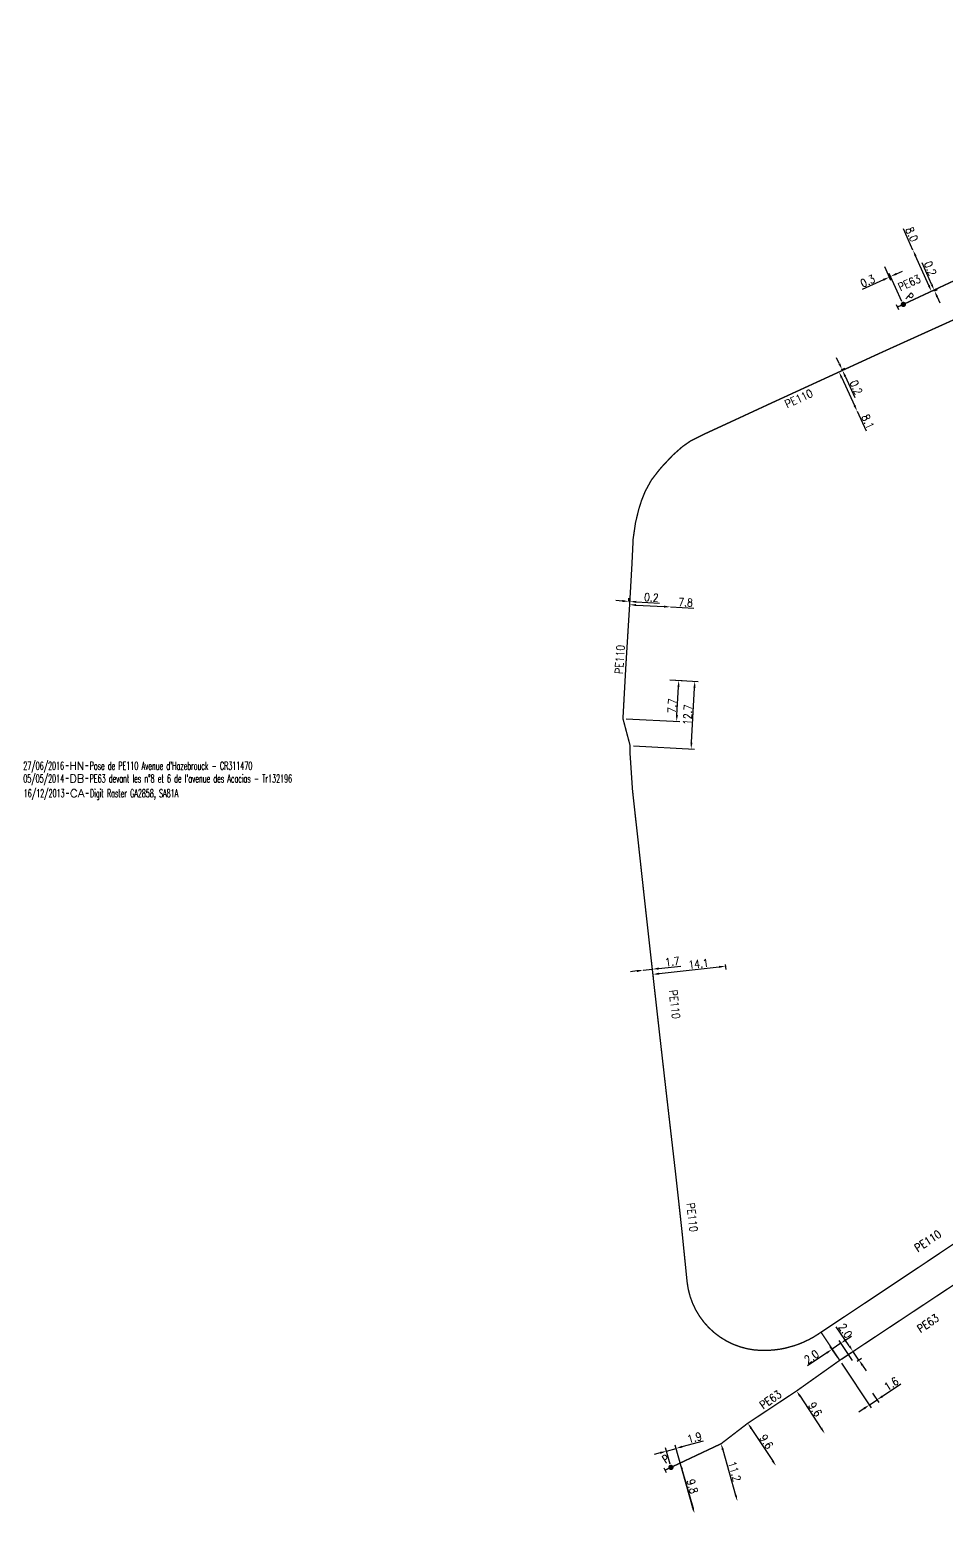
# Model space of a CAD drawing. Header units: millimetres. Extents: x 127511 to 128011, y 140859 to 142000.
# Drawn here: x 127510.7 to 127682.6, y 141626.3 to 141904.4 of the extents above; entities that cross this region are included whole.
import ezdxf
from ezdxf.enums import TextEntityAlignment as Align

# ---------------------------------------------------------------- set-up
doc = ezdxf.new("R2010")
doc.units = ezdxf.units.MM
doc.header["$PDMODE"] = 34
doc.linetypes.add('L_25_PE', pattern=[2000, 1000, 1000])
doc.layers.get('0').update_dxf_attribs({"linetype": 'CONTINUOUS'})
doc.layers.get('Defpoints').update_dxf_attribs({"linetype": 'CONTINUOUS'})
for name, color, linetype in [('L_150', 1, 'CONTINUOUS'), ('L_300', 7, 'CONTINUOUS'), ('L_340', 7, 'CONTINUOUS'), ('L_910', 7, 'CONTINUOUS')]:
    doc.layers.add(name, color=color, linetype=linetype)
doc.styles.add('G_ROMANS', font='ROMANS.SHX', dxfattribs={"width": 0.75})
doc.styles.get("Standard").update_dxf_attribs({"font": 'romans.shx', "width": 0.85})
doc.dimstyles.get("Standard").update_dxf_attribs({"dimtxt": 1.5, "dimasz": 1.2, "dimexe": 0.625, "dimexo": 0.625, "dimgap": 0.25, "dimtad": 1, "dimdec": 1, "dimzin": 0, "dimdsep": 46, "dimtxsty": 'Standard', "dimcen": -0.5, "dimadec": 0, "dimazin": 0, "dimtfac": 1, "dimtdec": 1, "dimtmove": 0, "dimatfit": 3, "dimfxl": 0, "dimtolj": 1, "dimtzin": 0, "dimarcsym": 0})

# ---------------------------------------------------------------- blocks, each defined once
blk = doc.blocks.new('*D27')
at = {"layer": 'Defpoints', "color": 0, "linetype": 'Continuous', "transparency": 16777216}
for p in [(127662.64, 141654.96), (127668.44, 141649.35), (127669.64, 141647.55)]:
    blk.add_point(p, dxfattribs=at)
at = {"layer": 'L_150', "color": 0, "linetype": 'Continuous', "lineweight": -2, "transparency": 16777216}
for p, q in [((127662.99, 141654.44), (127668.56, 141646.08)), ((127668.79, 141648.83), (127669.98, 141647.03)), ((127670.64, 141648.22), (127674.12, 141650.54)), ((127667.21, 141645.94), (127666.22, 141645.27)), ((127668.21, 141646.6), (127669.64, 141647.55))]:
    blk.add_line(p, q, dxfattribs=at)
at = {"layer": 'L_150', "color": 0, "linetype": 'Continuous', "transparency": 16777216}
for points in [[(127670.52, 141648.38), (127670.75, 141648.05), (127669.64, 141647.55)], [(127667.1, 141646.1), (127667.33, 141645.77), (127668.21, 141646.6)]]:
    blk.add_solid(points, dxfattribs=at)
at = {"layer": 'L_150', "color": 0, "linetype": 'Continuous', "transparency": 16777216, "insert": (127672.32, 141650.54), "char_height": 1.5, "attachment_point": 5, "rotation": 33.6894}
blk.add_mtext('\\A1;1.6', dxfattribs=at)
blk = doc.blocks.new('*D28')
at = {"layer": 'Defpoints', "color": 0, "linetype": 'Continuous', "transparency": 16777216}
for p in [(127641.09, 141729.81), (127627.48, 141728.28), (127641.2, 141728.85)]:
    blk.add_point(p, dxfattribs=at)
at = {"layer": 'L_150', "color": 0, "linetype": 'Continuous', "lineweight": -2, "transparency": 16777216}
for p, q in [((127641.16, 141729.19), (127641.27, 141728.23)), ((127627.55, 141727.65), (127627.66, 141726.7)), ((127628.78, 141727.45), (127640.01, 141728.72))]:
    blk.add_line(p, q, dxfattribs=at)
at = {"layer": 'L_150', "color": 0, "linetype": 'Continuous', "transparency": 16777216}
for points in [[(127628.76, 141727.65), (127628.81, 141727.25), (127627.59, 141727.32)], [(127639.98, 141728.92), (127640.03, 141728.52), (127641.2, 141728.85)]]:
    blk.add_solid(points, dxfattribs=at)
at = {"layer": 'L_150', "color": 0, "linetype": 'Continuous', "transparency": 16777216, "insert": (127636.15, 141729.29), "char_height": 1.5, "attachment_point": 5, "rotation": 6.4466}
blk.add_mtext('\\A1;14.1', dxfattribs=at)
blk = doc.blocks.new('*D29')
at = {"layer": 'Defpoints', "color": 0, "linetype": 'Continuous', "transparency": 16777216}
for p in [(127625.79, 141728.08), (127625.79, 141728.08), (127627.48, 141728.28)]:
    blk.add_point(p, dxfattribs=at)
at = {"layer": 'L_150', "color": 0, "linetype": 'Continuous', "lineweight": -2, "transparency": 16777216}
for p, q in [((127624.6, 141727.95), (127623.41, 141727.82)), ((127625.79, 141728.08), (127627.48, 141728.28)), ((127628.67, 141728.41), (127632.84, 141728.88))]:
    blk.add_line(p, q, dxfattribs=at)
at = {"layer": 'L_150', "color": 0, "linetype": 'Continuous', "transparency": 16777216}
for points in [[(127624.58, 141728.15), (127624.62, 141727.75), (127625.79, 141728.08)], [(127628.65, 141728.61), (127628.7, 141728.21), (127627.48, 141728.28)]]:
    blk.add_solid(points, dxfattribs=at)
at = {"layer": 'L_150', "color": 0, "linetype": 'Continuous', "transparency": 16777216, "insert": (127631.24, 141729.71), "char_height": 1.5, "attachment_point": 5, "rotation": 6.4466}
blk.add_mtext('\\A1;1.7', dxfattribs=at)
blk = doc.blocks.new('*D66')
at = {"layer": 'Defpoints', "color": 0, "linetype": 'Continuous', "transparency": 16777216}
for p in [(127662.52, 141840.25), (127665.92, 141832.88), (127665.92, 141832.88)]:
    blk.add_point(p, dxfattribs=at)
at = {"layer": 'L_150', "color": 0, "linetype": 'Continuous', "lineweight": -2, "transparency": 16777216}
for p, q in [((127663.02, 141839.16), (127665.42, 141833.97)), ((127665.92, 141832.88), (127667.6, 141829.24))]:
    blk.add_line(p, q, dxfattribs=at)
at = {"layer": 'L_150', "color": 0, "linetype": 'Continuous', "transparency": 16777216}
for points in [[(127663.2, 141839.25), (127662.84, 141839.08), (127662.52, 141840.25)], [(127665.6, 141834.05), (127665.23, 141833.89), (127665.92, 141832.88)]]:
    blk.add_solid(points, dxfattribs=at)
at = {"layer": 'L_150', "color": 0, "linetype": 'Continuous', "transparency": 16777216, "insert": (127667.92, 141830.93), "char_height": 1.5, "attachment_point": 5, "rotation": 294.7476}
blk.add_mtext('\\A1;8.1', dxfattribs=at)
blk = doc.blocks.new('*D67')
at = {"layer": 'Defpoints', "color": 0, "linetype": 'Continuous', "transparency": 16777216}
for p in [(127662.44, 141840.44), (127663.07, 141840.73), (127662.52, 141840.25)]:
    blk.add_point(p, dxfattribs=at)
at = {"layer": 'L_150', "color": 0, "linetype": 'Continuous', "lineweight": -2, "transparency": 16777216}
for p, q in [((127662.57, 141841.82), (127662.07, 141842.91)), ((127663, 141840.7), (127663.64, 141840.99)), ((127663.07, 141840.73), (127663.16, 141840.55)), ((127663.09, 141840.52), (127663.72, 141840.81)), ((127663.66, 141839.46), (127665.49, 141835.49))]:
    blk.add_line(p, q, dxfattribs=at)
at = {"layer": 'L_150', "color": 0, "linetype": 'Continuous', "transparency": 16777216}
for points in [[(127662.75, 141841.9), (127662.39, 141841.74), (127663.07, 141840.73)], [(127663.84, 141839.54), (127663.48, 141839.37), (127663.16, 141840.55)]]:
    blk.add_solid(points, dxfattribs=at)
at = {"layer": 'L_150', "color": 0, "linetype": 'Continuous', "transparency": 16777216, "insert": (127665.73, 141837.35), "char_height": 1.5, "attachment_point": 5, "rotation": 294.7476}
blk.add_mtext('\\A1;0.2', dxfattribs=at)
blk = doc.blocks.new('*D70')
at = {"layer": 'Defpoints', "color": 0, "linetype": 'Continuous', "transparency": 16777216}
for p in [(127676.39, 141863.08), (127676.39, 141863.08), (127679.84, 141855.37)]:
    blk.add_point(p, dxfattribs=at)
at = {"layer": 'L_150', "color": 0, "linetype": 'Continuous', "lineweight": -2, "transparency": 16777216}
for p, q in [((127676.39, 141863.08), (127674.6, 141867.07)), ((127679.35, 141856.47), (127676.88, 141861.99))]:
    blk.add_line(p, q, dxfattribs=at)
at = {"layer": 'L_150', "color": 0, "linetype": 'Continuous', "transparency": 16777216}
for points in [[(127677.06, 141862.07), (127676.7, 141861.9), (127676.39, 141863.08)], [(127679.53, 141856.55), (127679.17, 141856.39), (127679.84, 141855.37)]]:
    blk.add_solid(points, dxfattribs=at)
at = {"layer": 'L_150', "color": 0, "linetype": 'Continuous', "transparency": 16777216, "insert": (127676.16, 141866.03), "char_height": 1.5, "attachment_point": 5, "rotation": 294.1408}
blk.add_mtext('\\A1;8.0', dxfattribs=at)
blk = doc.blocks.new('*D71')
at = {"layer": 'Defpoints', "color": 0, "linetype": 'Continuous', "transparency": 16777216}
for p in [(127679.84, 141855.37), (127679.92, 141855.19), (127680.44, 141855.42)]:
    blk.add_point(p, dxfattribs=at)
at = {"layer": 'L_150', "color": 0, "linetype": 'Continuous', "lineweight": -2, "transparency": 16777216}
for p, q in [((127679.86, 141856.7), (127678.08, 141860.69)), ((127680.44, 141855.42), (127680.36, 141855.6)), ((127680.41, 141855.63), (127680.93, 141855.86)), ((127680.5, 141855.45), (127681.01, 141855.68)), ((127680.93, 141854.33), (127681.42, 141853.23))]:
    blk.add_line(p, q, dxfattribs=at)
at = {"layer": 'L_150', "color": 0, "linetype": 'Continuous', "transparency": 16777216}
for points in [[(127680.05, 141856.78), (127679.68, 141856.62), (127680.36, 141855.6)], [(127681.11, 141854.41), (127680.75, 141854.24), (127680.44, 141855.42)]]:
    blk.add_solid(points, dxfattribs=at)
at = {"layer": 'L_150', "color": 0, "linetype": 'Continuous', "transparency": 16777216, "insert": (127679.64, 141859.65), "char_height": 1.5, "attachment_point": 5, "rotation": 294.1408}
blk.add_mtext('\\A1;0.2', dxfattribs=at)
blk = doc.blocks.new('*D72')
at = {"layer": 'Defpoints', "color": 0, "linetype": 'Continuous', "transparency": 16777216}
for p in [(127670.78, 141860.57), (127671.94, 141858.03), (127674.58, 141852.92)]:
    blk.add_point(p, dxfattribs=at)
at = {"layer": 'L_300', "color": 0, "linetype": 'Continuous', "lineweight": -2, "transparency": 16777216}
for p, q in [((127671.04, 141860), (127672.19, 141857.46)), ((127670.84, 141857.53), (127666.86, 141855.72)), ((127672.21, 141858.15), (127671.94, 141858.03)), ((127674.32, 141853.49), (127671.95, 141858.72)), ((127673.3, 141858.65), (127674.39, 141859.14))]:
    blk.add_line(p, q, dxfattribs=at)
at = {"layer": 'L_300', "color": 0, "linetype": 'Continuous', "transparency": 16777216}
for points in [[(127670.76, 141857.71), (127670.93, 141857.35), (127671.94, 141858.03)], [(127673.22, 141858.83), (127673.38, 141858.47), (127672.21, 141858.15)]]:
    blk.add_solid(points, dxfattribs=at)
at = {"layer": 'L_300', "color": 0, "linetype": 'Continuous', "transparency": 16777216, "insert": (127667.89, 141857.29), "char_height": 1.5, "attachment_point": 5, "rotation": 24.4152}
blk.add_mtext('\\A1;0.3', dxfattribs=at)
blk = doc.blocks.new('L_300_12')
at = {"color": 0, "linetype": 'Continuous', "const_width": 0.497, "flags": 128}
blk.add_lwpolyline([(-0.25, 0, 1), (0.25, 0, 1)], format="xyb", close=True, dxfattribs=at)
at = {"color": 0, "linetype": 'Continuous', "style": 'G_ROMANS', "width": 0.75}
blk.add_text('P', height=1.5, dxfattribs=at).set_placement((0, 1.85), align=Align.MIDDLE)
at = {"color": 0, "linetype": 'Continuous', "width": 0.75, "flags": 3}
for tag, p in [('DEF_LEG', (0, -5)), ('DEF_COUP', (0, -7.5)), ('DEF_TYPE', (0, -10))]:
    blk.add_attdef(tag, text='', height=1.2, dxfattribs=at).set_placement(p, align=Align.MIDDLE)
blk = doc.blocks.new('L_340_07')
at = {"color": 0, "linetype": 'Continuous', "const_width": 0.25, "flags": 128}
blk.add_lwpolyline([(0, 0), (1.25, 0)], dxfattribs=at)
at = {"color": 0, "linetype": 'Continuous', "flags": 128}
blk.add_lwpolyline([(1.25, -0.5), (1.25, 0.5)], dxfattribs=at)
at = {"color": 0, "linetype": 'Continuous', "width": 0.75, "flags": 3}
for tag, p in [('DEF_COUP', (0.72, -5.97)), ('DEF_LEG', (0.72, -3.47)), ('DEF_TYPE', (0.72, -8.47))]:
    blk.add_attdef(tag, text='', height=1.2, dxfattribs=at).set_placement(p, align=Align.MIDDLE)
blk = doc.blocks.new('*D73')
at = {"layer": 'Defpoints', "color": 0, "linetype": 'Continuous', "transparency": 16777216}
for p in [(127630.15, 141782.55), (127632.46, 141782.42), (127621.97, 141775.28)]:
    blk.add_point(p, dxfattribs=at)
at = {"layer": 'L_150', "color": 0, "linetype": 'Continuous', "lineweight": -2, "transparency": 16777216}
for p, q in [((127630.77, 141782.51), (127633.08, 141782.39)), ((127632.1, 141775.93), (127632.39, 141781.22)), ((127622.6, 141775.25), (127632.66, 141774.7))]:
    blk.add_line(p, q, dxfattribs=at)
at = {"layer": 'L_150', "color": 0, "linetype": 'Continuous', "transparency": 16777216}
for points in [[(127632.19, 141781.23), (127632.59, 141781.21), (127632.46, 141782.42)], [(127631.9, 141775.94), (127632.3, 141775.92), (127632.04, 141774.73)]]:
    blk.add_solid(points, dxfattribs=at)
at = {"layer": 'L_150', "color": 0, "linetype": 'Continuous', "transparency": 16777216, "insert": (127631.2, 141777.65), "char_height": 1.5, "attachment_point": 5, "rotation": 86.867}
blk.add_mtext('\\A1;7.7', dxfattribs=at)
blk = doc.blocks.new('*D74')
at = {"layer": 'Defpoints', "color": 0, "linetype": 'Continuous', "transparency": 16777216}
for p in [(127630.15, 141782.55), (127635.46, 141782.26), (127623.32, 141770.2)]:
    blk.add_point(p, dxfattribs=at)
at = {"layer": 'L_150', "color": 0, "linetype": 'Continuous', "lineweight": -2, "transparency": 16777216}
for p, q in [((127630.77, 141782.51), (127636.09, 141782.22)), ((127634.83, 141770.77), (127635.4, 141781.06)), ((127623.95, 141770.17), (127635.39, 141769.54))]:
    blk.add_line(p, q, dxfattribs=at)
at = {"layer": 'L_150', "color": 0, "linetype": 'Continuous', "transparency": 16777216}
for points in [[(127635.2, 141781.07), (127635.6, 141781.05), (127635.46, 141782.26)], [(127634.63, 141770.78), (127635.03, 141770.76), (127634.77, 141769.58)]]:
    blk.add_solid(points, dxfattribs=at)
at = {"layer": 'L_150', "color": 0, "linetype": 'Continuous', "transparency": 16777216, "insert": (127634.12, 141775.97), "char_height": 1.5, "attachment_point": 5, "rotation": 86.867}
blk.add_mtext('\\A1;12.7', dxfattribs=at)
blk = doc.blocks.new('*D75')
at = {"layer": 'Defpoints', "color": 0, "linetype": 'Continuous', "transparency": 16777216}
for p in [(127623.03, 141796.63), (127623.07, 141797.24), (127623.23, 141796.62)]:
    blk.add_point(p, dxfattribs=at)
at = {"layer": 'L_150', "color": 0, "linetype": 'Continuous', "lineweight": -2, "transparency": 16777216}
for p, q in [((127621.87, 141797.31), (127620.67, 141797.38)), ((127623.07, 141797.25), (127623.11, 141797.86)), ((127623.07, 141797.24), (127623.27, 141797.22)), ((127623.27, 141797.24), (127623.3, 141797.85)), ((127624.46, 141797.15), (127628.83, 141796.88))]:
    blk.add_line(p, q, dxfattribs=at)
at = {"layer": 'L_150', "color": 0, "linetype": 'Continuous', "transparency": 16777216}
for points in [[(127621.88, 141797.51), (127621.86, 141797.11), (127623.07, 141797.24)], [(127624.48, 141797.35), (127624.45, 141796.95), (127623.27, 141797.22)]]:
    blk.add_solid(points, dxfattribs=at)
at = {"layer": 'L_150', "color": 0, "linetype": 'Continuous', "transparency": 16777216, "insert": (127627.31, 141797.98), "char_height": 1.5, "attachment_point": 5, "rotation": 356.4856}
blk.add_mtext('\\A1;0.2', dxfattribs=at)
blk = doc.blocks.new('*D76')
at = {"layer": 'Defpoints', "color": 0, "linetype": 'Continuous', "transparency": 16777216}
for p in [(127623.23, 141796.62), (127630.89, 141796.2), (127630.89, 141796.2)]:
    blk.add_point(p, dxfattribs=at)
at = {"layer": 'L_150', "color": 0, "linetype": 'Continuous', "lineweight": -2, "transparency": 16777216}
for p, q in [((127623.26, 141797.24), (127623.26, 141797.24)), ((127624.43, 141796.55), (127629.7, 141796.26)), ((127630.89, 141796.2), (127635.26, 141795.96))]:
    blk.add_line(p, q, dxfattribs=at)
at = {"layer": 'L_150', "color": 0, "linetype": 'Continuous', "transparency": 16777216}
for points in [[(127624.44, 141796.75), (127624.42, 141796.35), (127623.23, 141796.62)], [(127629.71, 141796.46), (127629.68, 141796.07), (127630.89, 141796.2)]]:
    blk.add_solid(points, dxfattribs=at)
at = {"layer": 'L_150', "color": 0, "linetype": 'Continuous', "transparency": 16777216, "insert": (127633.73, 141797.05), "char_height": 1.5, "attachment_point": 5, "rotation": 356.867}
blk.add_mtext('\\A1;7.8', dxfattribs=at)
blk = doc.blocks.new('GIS_MODF')
at = {"color": 0, "linetype": 'Continuous', "flags": 128}
for points in [[(-2.18, -0.01), (-1.68, -0.01)], [(1.52, -0.01), (2.02, -0.01)]]:
    blk.add_lwpolyline(points, dxfattribs=at)
at = {"color": 0, "linetype": 'Continuous', "width": 0.5}
blk.add_attdef('DATE', text='', height=1.5, dxfattribs=at).set_placement((-2.5, -0.8), align=Align.RIGHT)
at = {"color": 0, "linetype": 'Continuous', "width": 1.771291}
blk.add_attdef('USER', text='', height=1.5, dxfattribs=at).set_placement((-1.51, -0.8), (1.28, -0.8), align=Align.FIT)
at = {"color": 0, "linetype": 'Continuous', "width": 0.5}
blk.add_attdef('DESC', (2.29, -0.8), '', height=1.5, dxfattribs=at)
blk = doc.blocks.new('*D163')
at = {"layer": 'Defpoints', "color": 0, "linetype": 'Continuous', "transparency": 16777216}
for p in [(127654.55, 141649.22), (127659.84, 141641.21), (127659.84, 141641.21)]:
    blk.add_point(p, dxfattribs=at)
at = {"layer": 'L_150', "color": 0, "linetype": 'Continuous', "lineweight": -2, "transparency": 16777216}
blk.add_line((127655.21, 141648.22), (127659.18, 141642.21), dxfattribs=at)
at = {"layer": 'L_150', "color": 0, "linetype": 'Continuous', "transparency": 16777216}
for points in [[(127655.38, 141648.33), (127655.04, 141648.11), (127654.55, 141649.22)], [(127659.35, 141642.32), (127659.02, 141642.1), (127659.84, 141641.21)]]:
    blk.add_solid(points, dxfattribs=at)
at = {"layer": 'L_150', "color": 0, "linetype": 'Continuous', "transparency": 16777216, "insert": (127658.03, 141645.77), "char_height": 1.5, "attachment_point": 5, "rotation": 303.4764}
blk.add_mtext('\\A1;9.6', dxfattribs=at)
blk = doc.blocks.new('*D164')
at = {"layer": 'Defpoints', "color": 0, "linetype": 'Continuous', "transparency": 16777216}
for p in [(127645.4, 141643.17), (127650.69, 141635.16), (127650.69, 141635.16)]:
    blk.add_point(p, dxfattribs=at)
at = {"layer": 'L_150', "color": 0, "linetype": 'Continuous', "lineweight": -2, "transparency": 16777216}
blk.add_line((127646.06, 141642.17), (127650.03, 141636.16), dxfattribs=at)
at = {"layer": 'L_150', "color": 0, "linetype": 'Continuous', "transparency": 16777216}
for points in [[(127646.23, 141642.28), (127645.89, 141642.06), (127645.4, 141643.17)], [(127650.2, 141636.27), (127649.87, 141636.05), (127650.69, 141635.16)]]:
    blk.add_solid(points, dxfattribs=at)
at = {"layer": 'L_150', "color": 0, "linetype": 'Continuous', "transparency": 16777216, "insert": (127648.88, 141639.71), "char_height": 1.5, "attachment_point": 5, "rotation": 303.4764}
blk.add_mtext('\\A1;9.6', dxfattribs=at)
blk = doc.blocks.new('*D165')
at = {"layer": 'Defpoints', "color": 0, "linetype": 'Continuous', "transparency": 16777216}
for p in [(127640.4, 141639.33), (127643.45, 141628.56), (127643.45, 141628.56)]:
    blk.add_point(p, dxfattribs=at)
at = {"layer": 'L_150', "color": 0, "linetype": 'Continuous', "lineweight": -2, "transparency": 16777216}
blk.add_line((127640.72, 141638.18), (127643.12, 141629.71), dxfattribs=at)
at = {"layer": 'L_150', "color": 0, "linetype": 'Continuous', "transparency": 16777216}
for points in [[(127640.92, 141638.23), (127640.53, 141638.12), (127640.4, 141639.33)], [(127643.31, 141629.77), (127642.93, 141629.66), (127643.45, 141628.56)]]:
    blk.add_solid(points, dxfattribs=at)
at = {"layer": 'L_150', "color": 0, "linetype": 'Continuous', "transparency": 16777216, "insert": (127642.91, 141634.14), "char_height": 1.5, "attachment_point": 5, "rotation": 285.7982}
blk.add_mtext('\\A1;11.2', dxfattribs=at)
blk = doc.blocks.new('*D166')
at = {"layer": 'Defpoints', "color": 0, "linetype": 'Continuous', "transparency": 16777216}
for p in [(127632.72, 141635.71), (127635.39, 141626.28), (127635.39, 141626.28)]:
    blk.add_point(p, dxfattribs=at)
at = {"layer": 'L_150', "color": 0, "linetype": 'Continuous', "lineweight": -2, "transparency": 16777216}
blk.add_line((127633.05, 141634.55), (127635.07, 141627.43), dxfattribs=at)
at = {"layer": 'L_150', "color": 0, "linetype": 'Continuous', "transparency": 16777216}
for points in [[(127633.24, 141634.61), (127632.86, 141634.5), (127632.72, 141635.71)], [(127635.26, 141627.49), (127634.87, 141627.38), (127635.39, 141626.28)]]:
    blk.add_solid(points, dxfattribs=at)
at = {"layer": 'L_150', "color": 0, "linetype": 'Continuous', "transparency": 16777216, "insert": (127635, 141631.33), "char_height": 1.5, "attachment_point": 5, "rotation": 285.7982}
blk.add_mtext('\\A1;9.8', dxfattribs=at)
blk = doc.blocks.new('*D167')
at = {"layer": 'Defpoints', "color": 0, "linetype": 'Continuous', "transparency": 16777216}
for p in [(127662.64, 141654.96), (127665.42, 141654.44), (127666.25, 141655)]:
    blk.add_point(p, dxfattribs=at)
at = {"layer": 'L_150', "color": 0, "linetype": 'Continuous', "lineweight": -2, "transparency": 16777216}
for p, q in [((127664.44, 141657.65), (127661.98, 141661.26)), ((127663.16, 141655.32), (127665.64, 141657.01)), ((127666.25, 141655), (127665.12, 141656.65)), ((127665.94, 141654.79), (127666.76, 141655.35)), ((127666.92, 141654.01), (127667.6, 141653.02))]:
    blk.add_line(p, q, dxfattribs=at)
at = {"layer": 'L_150', "color": 0, "linetype": 'Continuous', "transparency": 16777216}
for points in [[(127664.61, 141657.76), (127664.28, 141657.53), (127665.12, 141656.65)], [(127667.09, 141654.12), (127666.76, 141653.9), (127666.25, 141655)]]:
    blk.add_solid(points, dxfattribs=at)
at = {"layer": 'L_150', "color": 0, "linetype": 'Continuous', "transparency": 16777216, "insert": (127663.7, 141660.51), "char_height": 1.5, "attachment_point": 5, "rotation": 304.2813}
blk.add_mtext('\\A1;2.0', dxfattribs=at)
blk = doc.blocks.new('*D168')
at = {"layer": 'Defpoints', "color": 0, "linetype": 'Continuous', "transparency": 16777216}
for p in [(127662.87, 141658.17), (127662.64, 141654.96), (127665.42, 141654.44)]:
    blk.add_point(p, dxfattribs=at)
at = {"layer": 'L_150', "color": 0, "linetype": 'Continuous', "lineweight": -2, "transparency": 16777216}
for p, q in [((127663.86, 141658.85), (127664.86, 141659.52)), ((127662.29, 141655.48), (127660.87, 141657.56)), ((127662.87, 141658.17), (127661.22, 141657.05)), ((127665.07, 141654.95), (127662.52, 141658.69)), ((127660.23, 141656.37), (127656.62, 141653.91))]:
    blk.add_line(p, q, dxfattribs=at)
at = {"layer": 'L_150', "color": 0, "linetype": 'Continuous', "transparency": 16777216}
for points in [[(127660.12, 141656.53), (127660.34, 141656.2), (127661.22, 141657.05)], [(127663.75, 141659.01), (127663.98, 141658.68), (127662.87, 141658.17)]]:
    blk.add_solid(points, dxfattribs=at)
at = {"layer": 'L_150', "color": 0, "linetype": 'Continuous', "transparency": 16777216, "insert": (127657.36, 141655.63), "char_height": 1.5, "attachment_point": 5, "rotation": 34.2813}
blk.add_mtext('\\A1;2.0', dxfattribs=at)
blk = doc.blocks.new('*D169')
at = {"layer": 'Defpoints', "color": 0, "linetype": 'Continuous', "transparency": 16777216}
for p in [(127631.95, 141638.45), (127630.98, 141634.89), (127635.39, 141626.28)]:
    blk.add_point(p, dxfattribs=at)
at = {"layer": 'L_300', "color": 0, "linetype": 'Continuous', "lineweight": -2, "transparency": 16777216}
for p, q in [((127628.97, 141637.61), (127627.81, 141637.28)), ((127630.81, 141635.49), (127629.95, 141638.53)), ((127630.12, 141637.93), (127631.95, 141638.45)), ((127635.22, 141626.88), (127631.78, 141639.05)), ((127633.1, 141638.78), (127637.08, 141639.9))]:
    blk.add_line(p, q, dxfattribs=at)
at = {"layer": 'L_300', "color": 0, "linetype": 'Continuous', "transparency": 16777216}
for points in [[(127628.91, 141637.8), (127629.02, 141637.41), (127630.12, 141637.93)], [(127633.05, 141638.97), (127633.16, 141638.58), (127631.95, 141638.45)]]:
    blk.add_solid(points, dxfattribs=at)
at = {"layer": 'L_300', "color": 0, "linetype": 'Continuous', "transparency": 16777216, "insert": (127635.4, 141640.46), "char_height": 1.5, "attachment_point": 5, "rotation": 15.7982}
blk.add_mtext('\\A1;1.9', dxfattribs=at)

msp = doc.modelspace()

# ---------------------------------------------------------------- linework, layer by layer
at = {"layer": 'L_150', "linetype": 'L_25_PE', "const_width": 0.25, "flags": 128}
for points in [[(127710.49, 141904.29), (127710.49, 141904.29), (127710.01, 141902.87), (127707.11, 141894.22), (127704.89, 141887.59), (127702.63, 141880.67), (127701.3, 141876.5), (127700.36, 141873.58), (127699.7, 141871.96), (127698.68, 141869.83), (127697.7, 141868.13), (127696.08, 141865.9), (127694.08, 141863.61), (127692.47, 141862.09), (127691.23, 141861.08), (127690.3, 141860.43), (127689.44, 141859.91), (127688.78, 141859.55), (127686.12, 141858.3), (127679.84, 141855.37), (127674.58, 141852.92), (127674.58, 141852.92)], [(127662.64, 141654.96), (127659.14, 141660.23)]]:
    msp.add_lwpolyline(points, dxfattribs=at)
msp.add_lwpolyline([(127734.42, 141710.45), (127734.09, 141710.23), (127724.3, 141703.65), (127708.29, 141692.93), (127691.33, 141681.69), (127678.76, 141673.27), (127668.59, 141666.5), (127664.44, 141663.75), (127659.14, 141660.23), (127658.57, 141659.85), (127657.71, 141659.31), (127656.94, 141658.89), (127655.92, 141658.4), (127654.98, 141658.01), (127654.15, 141657.72), (127652.5, 141657.26), (127651.55, 141657.07), (127650.59, 141656.94), (127649.86, 141656.87), (127649.44, 141656.85, -0.404887), (127634.01, 141669.65), (127633.47, 141675.02), (127633.14, 141678.29), (127632.89, 141680.61), (127631.84, 141690.1), (127630.06, 141705.5), (127628.75, 141717), (127627.48, 141728.28), (127626.24, 141739.37), (127625.31, 141747.86), (127624.8, 141752.53), (127624.29, 141757.09), (127623.76, 141761.93), (127623.57, 141764.77), (127623.42, 141767.04), (127623.32, 141768.49), (127623.32, 141770.14, 0.065589), (127623.3, 141770.27), (127621.99, 141775.21, -0.079095), (127621.98, 141775.36), (127622.53, 141785.29), (127623.23, 141796.62), (127623.67, 141804.31), (127623.89, 141808.97), (127624.33, 141811.98), (127624.93, 141814.47), (127625.44, 141816.09), (127626.14, 141817.85), (127627.3, 141819.97), (127628.76, 141821.86), (127629.41, 141822.61), (127631.37, 141824.69), (127633.1, 141826.22), (127634.68, 141827.33), (127637.56, 141828.75), (127642.35, 141830.96), (127649.69, 141834.36), (127662.52, 141840.25), (127670.55, 141843.94), (127683.2, 141849.66), (127689.7, 141852.62), (127695.93, 141855.45), (127697.9, 141856.39), (127700.59, 141857.55), (127702.54, 141858.23), (127703.93, 141858.63), (127706.29, 141859.15), (127709.19, 141859.54), (127711.64, 141859.53), (127714.45, 141859.26), (127716.63, 141858.81), (127719.69, 141857.72), (127720.45, 141857.38), (127720.78, 141857.23)], format="xyb", dxfattribs=at)
at = {"layer": 'L_150', "linetype": 'L_25_PE', "flags": 128}
msp.add_lwpolyline([(127630.98, 141634.89, 0.25, 0.25, 0), (127632.72, 141635.71, 0.25, 0.25, 0), (127640.4, 141639.33, 0.25, 0.25, 0), (127645.4, 141643.17, 0.25, 0.25, 0), (127654.55, 141649.22, 0.25, 0.25, 0), (127662.64, 141654.96, 0.25, 0.25, 0), (127662.64, 141654.96, 0.25, 0.25, 0), (127662.64, 141654.96, 0.25, 0.25, 0), (127699.72, 141679.49, 0.25, 0.25, 0), (127700, 141679.6, 0, 0, 0)], format="xyseb", dxfattribs=at)

# ---------------------------------------------------------------- block references
at = {"layer": 'L_300'}
for p, rotation in [((127674.58, 141852.92), 318.7633100788037), ((127630.98, 141634.89), 31.59632127534029)]:
    msp.add_blockref('L_300_12', p, dxfattribs=dict(at, rotation=rotation))
at = {"layer": 'L_340'}
for p, rotation in [((127674.58, 141852.92), 204.0648182107282), ((127630.98, 141634.89), 205.2941916885354)]:
    msp.add_blockref('L_340_07', p, dxfattribs=dict(at, rotation=rotation))
at = {"layer": 'L_910'}
ref = msp.add_blockref('GIS_MODF', (127519.63, 141766.47), dxfattribs=at)
ref.add_attrib('DATE', '27/06/2016', dxfattribs={"layer": '0', "color": 0, "linetype": 'Continuous', "height": 1.5, "width": 0.5}).set_placement((127517.13, 141765.67), align=Align.RIGHT)
ref.add_attrib('USER', 'HN', dxfattribs={"layer": '0', "color": 0, "linetype": 'Continuous', "height": 1.5, "width": 0.97421}).set_placement((127518.13, 141765.67), (127520.91, 141765.67), align=Align.FIT)
ref.add_attrib('DESC', "Pose de PE110 Avenue d'Hazebrouck - CR311470", (127521.92, 141765.67), dxfattribs={"layer": '0', "color": 0, "linetype": 'Continuous', "height": 1.5, "width": 0.5})
ref = msp.add_blockref('GIS_MODF', (127519.63, 141764.08), dxfattribs=at)
ref.add_attrib('DATE', '05/05/2014', dxfattribs={"layer": '0', "color": 0, "linetype": 'Continuous', "height": 1.5, "width": 0.5}).set_placement((127517.13, 141763.28), align=Align.RIGHT)
ref.add_attrib('USER', 'DB', dxfattribs={"layer": '0', "color": 0, "linetype": 'Continuous', "height": 1.5, "width": 0.99919}).set_placement((127518.13, 141763.28), (127520.91, 141763.28), align=Align.FIT)
ref.add_attrib('DESC', "PE63 devant les n°8 et 6 de l'avenue des Acacias - Tr132196", (127521.92, 141763.28), dxfattribs={"layer": '0', "color": 0, "linetype": 'Continuous', "height": 1.5, "width": 0.5})
ref = msp.add_blockref('GIS_MODF', (127519.72, 141761.31), dxfattribs=at)
ref.add_attrib('DATE', '16/12/2013', dxfattribs={"layer": '0', "color": 0, "linetype": 'Continuous', "height": 1.5, "width": 0.5}).set_placement((127517.22, 141760.51), align=Align.RIGHT)
ref.add_attrib('USER', 'CA', dxfattribs={"layer": '0', "color": 0, "linetype": 'Continuous', "height": 1.5, "width": 1.025485}).set_placement((127518.21, 141760.51), (127521, 141760.51), align=Align.FIT)
ref.add_attrib('DESC', 'Digit Raster GA2858, SA81A', (127522.01, 141760.51), dxfattribs={"layer": '0', "color": 0, "linetype": 'Continuous', "height": 1.5, "width": 0.5})

# ---------------------------------------------------------------- texts
at = {"layer": 'L_150', "linetype": 'Continuous', "width": 0.85}
for s, rotation, p in [('PE63', 24.5814, (127674.02, 141855.36)), ('PE110', 24.668, (127652.8, 141833.44)), ('PE110', 86.4857, (127621.96, 141783.59)), ('PE110', 276.4063, (127630.63, 141724.32)), ('PE110', 276.3, (127633.91, 141684.39)), ('PE110', 33.7056, (127677.32, 141675.21)), ('PE63', 34.3315, (127677.81, 141660.06))]:
    msp.add_text(s, height=1.5, rotation=rotation, dxfattribs=at).set_placement(p)
msp.add_text('PE63', height=1.5, rotation=34.5932, dxfattribs=at).set_placement((127649.66, 141647.6), align=Align.MIDDLE)

# ---------------------------------------------------------------- dimensions: what is measured, and where the dimension line sits
at = {"layer": 'L_150', "linetype": 'Continuous'}
for base, p1, p2, angle, text, picture, middle in [((127676.39, 141863.08), (127679.84, 141855.37), (127676.39, 141863.08), 294.1408, '8.0', '*D70', (127675.25, 141865.62)), ((127665.92, 141832.88), (127662.52, 141840.25), (127665.92, 141832.88), 114.7476, '8.1', '*D66', (127667.01, 141830.51)), ((127630.89, 141796.2), (127623.23, 141796.62), (127630.89, 141796.2), 356.867, '7.8', '*D76', (127633.67, 141796.05)), ((127641.2, 141728.85), (127627.48, 141728.28), (127641.09, 141729.81), 186.4466, '14.1', '*D28', (127636.26, 141728.3)), ((127669.64, 141647.55), (127662.64, 141654.96), (127668.44, 141649.35), 213.6894, '1.6', '*D27', (127672.88, 141649.71))]:
    dim = msp.add_linear_dim(base=base, p1=p1, p2=p2, angle=angle, text=text, dimstyle='Standard', dxfattribs=at)
    dim.commit()
    dim.dimension.update_dxf_attribs({"geometry": picture, "text_midpoint": middle, "dimtype": 160})
for base, p1, p2, angle, picture, middle in [((127680.44, 141855.42), (127679.84, 141855.37), (127679.92, 141855.19), 114.1408, '*D71', (127678.73, 141859.24)), ((127663.07, 141840.73), (127662.52, 141840.25), (127662.44, 141840.44), 294.7476, '*D67', (127664.82, 141836.93)), ((127623.07, 141797.24), (127623.23, 141796.62), (127623.03, 141796.63), 356.4856, '*D75', (127627.24, 141796.98)), ((127632.46, 141782.42), (127621.97, 141775.28), (127630.15, 141782.55), 266.867, '*D73', (127632.19, 141777.6)), ((127635.46, 141782.26), (127623.32, 141770.2), (127630.15, 141782.55), 266.867, '*D74', (127635.12, 141775.92)), ((127625.79, 141728.08), (127627.48, 141728.28), (127625.79, 141728.08), 6.4466, '*D29', (127631.35, 141728.71))]:
    dim = msp.add_linear_dim(base=base, p1=p1, p2=p2, angle=angle, dimstyle='Standard', dxfattribs=at)
    dim.commit()
    dim.dimension.update_dxf_attribs({"geometry": picture, "text_midpoint": middle, "dimtype": 160})
dim = msp.add_linear_dim(base=(127662.87, 141658.17), p1=(127662.64, 141654.96), p2=(127665.42, 141654.44), angle=214.2813, dimstyle='Standard', override={"dimclrd": 0, "dimclre": 0, "dimclrt": 0}, dxfattribs=at)
dim.commit()
dim.dimension.update_dxf_attribs({"geometry": '*D168', "text_midpoint": (127657.93, 141654.8), "dimtype": 160})
for base, p1, p2, angle, text, picture, middle in [((127666.25, 141655), (127662.64, 141654.96), (127665.42, 141654.44), 124.2813, '2.0', '*D167', (127662.87, 141659.95)), ((127659.84, 141641.21), (127654.55, 141649.22), (127659.84, 141641.21), 123.4764, '9.6', '*D163', (127657.2, 141645.21)), ((127650.69, 141635.16), (127645.4, 141643.17), (127650.69, 141635.16), 123.4764, '9.6', '*D164', (127648.05, 141639.16)), ((127643.45, 141628.56), (127640.4, 141639.33), (127643.45, 141628.56), 105.7982, '11.2', '*D165', (127641.94, 141633.86)), ((127635.39, 141626.28), (127632.72, 141635.71), (127635.39, 141626.28), 105.7982, '9.8', '*D166', (127634.04, 141631.06))]:
    dim = msp.add_linear_dim(base=base, p1=p1, p2=p2, angle=angle, text=text, dimstyle='Standard', override={"dimclrd": 0, "dimclre": 0, "dimclrt": 0}, dxfattribs=at)
    dim.commit()
    dim.dimension.update_dxf_attribs({"geometry": picture, "text_midpoint": middle, "dimtype": 160})
at = {"layer": 'L_300', "linetype": 'Continuous'}
dim = msp.add_linear_dim(base=(127671.94, 141858.03), p1=(127674.58, 141852.92), p2=(127670.78, 141860.57), angle=24.4152, dimstyle='Standard', dxfattribs=at)
dim.commit()
dim.dimension.update_dxf_attribs({"geometry": '*D72', "text_midpoint": (127668.31, 141856.38), "dimtype": 160})
dim = msp.add_linear_dim(base=(127631.95, 141638.45), p1=(127630.98, 141634.89), p2=(127635.39, 141626.28), angle=195.7982, dimstyle='Standard', override={"dimclrd": 0, "dimclre": 0, "dimclrt": 0}, dxfattribs=at)
dim.commit()
dim.dimension.update_dxf_attribs({"geometry": '*D169', "text_midpoint": (127635.67, 141639.5), "dimtype": 160})

doc.saveas('drawing.dxf')
